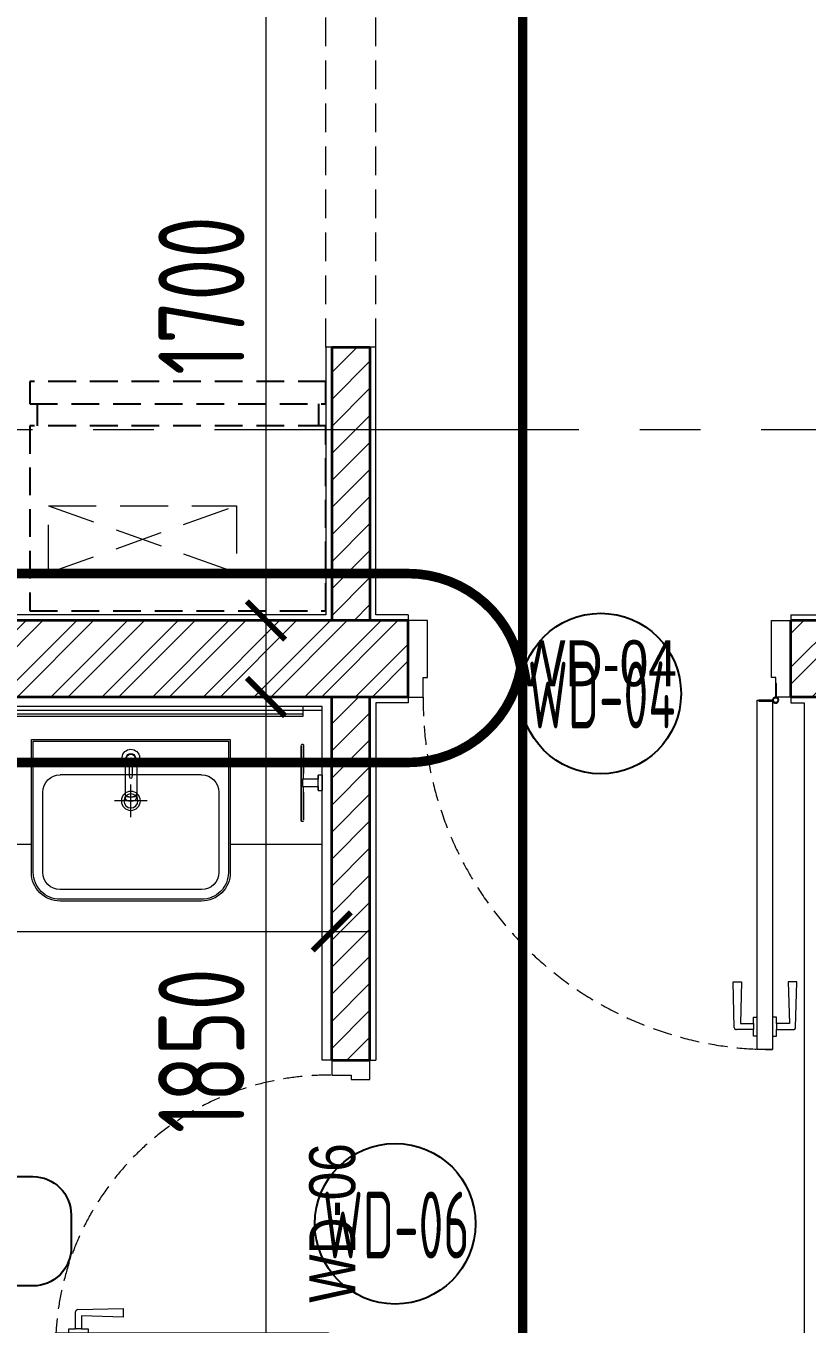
# Model space of a CAD drawing. Header units: millimetres. Extents: x -8913 to 62688, y -13000 to 43000.
# Drawn here: x 40988 to 43030, y 13560 to 16955 of the extents above; entities that cross this region are included whole.
import ezdxf
from ezdxf.enums import TextEntityAlignment as Align

# ---------------------------------------------------------------- set-up
doc = ezdxf.new("R2010")
doc.units = ezdxf.units.MM
doc.header["$MEASUREMENT"] = 0
doc.header["$PDMODE"] = 1
for name, pattern in [('1735 X DT-5BR-FFP$0$DASHED', [0.75, 0.5, -0.25]), ('1735 X DT-5BR-FFP$0$HIDDEN', [0.375, 0.25, -0.125]), ('1735 X DT-5BR-FFP$0$HIDDEN2', [0.1875, 0.125, -0.0625]), ('1735 X DT-5BR-Grids$0$CENTER2', [28.575, 19.05, -3.175, 3.175, -3.175]), ('HIDDEN2', [4.7625, 3.175, -1.5875])]:
    doc.linetypes.add(name, pattern=pattern)
for name, color, linetype, lineweight in [('07--DIM-2', 2, 'Continuous', 25), ('08--DETREF', 7, 'Continuous', 25), ('08--DOORREF', 7, 'Continuous', 25), ('08--SECTREF-1', 2, 'Continuous', 25), ('08--SECTREF-2', 4, 'Continuous', 35), ('08--SPACENUMBER', 2, 'Continuous', 25), ('08--SPACEREF', 3, 'Continuous', 25), ('1735 X DT-5BR-FFP$0$F--BLOCKWALL-3', 3, 'Continuous', 35), ('1735 X DT-5BR-FFP$0$F--BLOCKWALL-3--HOLLOW', 3, 'Continuous', 35), ('1735 X DT-5BR-FFP$0$F--BLOCKWALL-3--SOLID', 3, 'Continuous', 35), ('1735 X DT-5BR-FFP$0$F--BLOCKWALL-HATCH--HOLLOW', 251, 'Continuous', 13), ('1735 X DT-5BR-FFP$0$F--BLOCKWALL-HATCH--SOLID', 251, 'Continuous', 13), ('1735 X DT-5BR-FFP$0$F--BLOCKWALL-HID', 9, '1735 X DT-5BR-FFP$0$HIDDEN', 18), ('1735 X DT-5BR-FFP$0$L--DOORS-1', 9, 'Continuous', 18), ('1735 X DT-5BR-FFP$0$M--PLASTER-0', 8, 'Continuous', 9), ('1735 X DT-5BR-FFP$0$N--SANITARY-1', 9, 'Continuous', 18), ('1735 X DT-5BR-FFP$0$X--OPENING ABOVE', 1, '1735 X DT-5BR-FFP$0$HIDDEN2', 15), ('1735 X DT-5BR-Grids$0$03--GRID', 252, '1735 X DT-5BR-Grids$0$CENTER2', 5), ('Z--X-REF', 7, 'Continuous', 0)]:
    doc.layers.add(name, color=color, linetype=linetype, lineweight=lineweight)
for name, color, linetype in [('08--DOORREF-1', 8, 'Continuous'), ('08--SPACENUMBER-1', 8, 'Continuous'), ('1735 X DT-5BR-FFP$0$FIX', 8, 'Continuous')]:
    doc.layers.add(name, color=color, linetype=linetype)
doc.layers.add('1735 X DT-5BR-FFP$0$00--Door No', color=6, linetype='Continuous', lineweight=0, plot=False)
doc.styles.add('1735 X DT-5BR-FFP$0$style1', font='arial.ttf', dxfattribs={"width": 0.8, "height": 250})
doc.styles.add('ISO', font='isocp2.shx', dxfattribs={"width": 0.8})
doc.dimstyles.new('1-100_AR', dxfattribs={"dimtxt": 225, "dimasz": 100, "dimexe": 100, "dimexo": 100, "dimgap": 0, "dimtad": 0, "dimdec": 0, "dimzin": 12, "dimdsep": 46, "dimtxsty": 'ISO', "dimblk": 'ARCHTICK', "dimcen": 100, "dimdle": 100, "dimclrd": 8, "dimclre": 9, "dimclrt": 2, "dimadec": 0, "dimazin": 0, "dimtfac": 1, "dimtdec": 0, "dimtmove": 0, "dimatfit": 2, "dimldrblk": 'ARCHTICK', "dimfxl": 1, "dimtvp": 0.75, "dimtolj": 1, "dimtzin": 12, "dimlwd": 9, "dimlwe": 9, "dimarcsym": 0})

# ---------------------------------------------------------------- blocks, each defined once
blk = doc.blocks.new('*U483')
h = blk.add_hatch(color=252)
h.paths.add_polyline_path([(-0.0025, 0.0153, 0.724863), (-0.0025, 0), (-0.0025, -0.036), (-0.0005, -0.036), (-0.0005, -0.0004, 1.209796)])
h.paths.add_polyline_path([(-0.006, 0.0076, -1), (0.006, 0.0076, -1)], flags=16)
blk.add_hatch(color=252).paths.add_polyline_path([(0.0076, 0.0101, -0.06361), (0.008, 0.0081), (0.0436, 0.0081), (0.0436, 0.0101)])
blk.add_lwpolyline([(-0.0025, 0.0153, 0.723917), (-0.0025, 0), (-0.0025, -0.036), (-0.0005, -0.036), (-0.0005, -0.0004, 1.209796), (-0.0025, 0.0153)], format="xyb")
blk.add_lwpolyline([(0.008, 0.0081), (0.0436, 0.0081), (0.0436, 0.0101), (0.0076, 0.0101)])
blk.add_circle((0, 0.0076), 0.00604)
blk = doc.blocks.new('*U617')
at = {"lineweight": 5}
for p, q in [((37.5, 687), (37.5, 670)), ((47.5, 687), (37.5, 687)), ((87.5, 687), (97.5, 687)), ((97.5, 687), (97.5, 670)), ((-12.6, 664.1), (-15.5, 545)), ((37.5, 670), (-6.6, 670)), ((3.5, 654), (37.5, 654)), ((6.5, 545), (3.5, 654)), ((37.5, 654), (37.5, 670)), ((37.5, 654), (37.5, 637)), ((97.5, 670), (141.7, 670)), ((97.5, 654), (97.5, 670)), ((131.5, 654), (97.5, 654)), ((97.5, 654), (97.5, 637)), ((128.5, 545), (131.5, 654)), ((147.7, 664.1), (150.5, 545)), ((37.5, 637), (47.5, 637)), ((97.5, 637), (87.5, 637)), ((-15.5, 545), (6.5, 545)), ((150.5, 545), (128.5, 545))]:
    blk.add_line(p, q, dxfattribs=at)
blk.add_lwpolyline([(47.5, 8.5), (47.5, 722), (87.5, 722), (87.5, 8.5)], close=True, dxfattribs=at)
for points in [[(50, -51), (50, -100), (0, -100), (0, 0), (39, 0), (39, -51), (50, -51)], [(750, -51), (750, -100), (800, -100), (800, 0), (761, 0), (761, -51), (750, -51)]]:
    blk.add_lwpolyline(points, dxfattribs=at)
at = {"linetype": '1735 X DT-5BR-FFP$0$DASHED', "ltscale": 100}
blk.add_arc((47.5, 8.5), 713.5, 359.4693, 89.9985, dxfattribs=at)
at = {"lineweight": 5}
for centre, start, end in [((-6.6, 664), 90, 178.6251), ((141.7, 664), 1.3749, 90)]:
    blk.add_arc(centre, 6, start, end, dxfattribs=at)
at = {"lineweight": 5, "xscale": 1000, "yscale": 1000, "zscale": 1000}
blk.add_blockref('*U483', (39.5, 0.4), dxfattribs=at)
blk = doc.blocks.new('*U618')
at = {"lineweight": 5}
for p, q in [((37.5, 887), (37.5, 870)), ((47.5, 887), (37.5, 887)), ((87.5, 887), (97.5, 887)), ((97.5, 887), (97.5, 870)), ((-12.6, 864.1), (-15.5, 745)), ((37.5, 870), (-6.6, 870)), ((3.5, 854), (37.5, 854)), ((6.5, 745), (3.5, 854)), ((37.5, 854), (37.5, 870)), ((37.5, 854), (37.5, 837)), ((97.5, 870), (141.7, 870)), ((97.5, 854), (97.5, 870)), ((131.5, 854), (97.5, 854)), ((97.5, 854), (97.5, 837)), ((128.5, 745), (131.5, 854)), ((147.7, 864.1), (150.5, 745)), ((37.5, 837), (47.5, 837)), ((97.5, 837), (87.5, 837)), ((-15.5, 745), (6.5, 745)), ((150.5, 745), (128.5, 745))]:
    blk.add_line(p, q, dxfattribs=at)
blk.add_lwpolyline([(47.5, 8.5), (47.5, 922), (87.5, 922), (87.5, 8.5)], close=True, dxfattribs=at)
for points in [[(50, -51), (50, -200), (0, -200), (0, 0), (39, 0), (39, -51), (50, -51)], [(950, -51), (950, -200), (1000, -200), (1000, 0), (961, 0), (961, -51), (950, -51)]]:
    blk.add_lwpolyline(points, dxfattribs=at)
at = {"linetype": '1735 X DT-5BR-FFP$0$DASHED', "ltscale": 100}
blk.add_arc((47.5, 8.5), 913.5, 359.4693, 89.9985, dxfattribs=at)
at = {"lineweight": 5}
for centre, start, end in [((-6.6, 864), 90, 178.6251), ((141.7, 864), 1.3749, 90)]:
    blk.add_arc(centre, 6, start, end, dxfattribs=at)
at = {"lineweight": 5, "xscale": 1000, "yscale": 1000, "zscale": 1000}
blk.add_blockref('*U483', (39.5, 0.4), dxfattribs=at)
blk = doc.blocks.new('1735 X DT-5BR-FFP$0$FR-1')
at = {"layer": '1735 X DT-5BR-FFP$0$FIX', "linetype": '1735 X DT-5BR-FFP$0$HIDDEN', "ltscale": 300}
for p, q in [((-400, 0), (400, 0)), ((-400, -500), (-400, 0)), ((400, 0), (400, -500)), ((400, -500), (-400, -500)), ((-380, -559.6), (-380, -500)), ((380, -559.6), (380, -500)), ((-400, -559.6), (400, -559.6)), ((-400, -619.9), (-400, -559.6)), ((400, -559.6), (400, -619.9)), ((400, -619.9), (-400, -619.9))]:
    blk.add_line(p, q, dxfattribs=at)
blk = doc.blocks.new('1735 X DT-5BR-FFP$0$TOWEL RAIL')
at = {"layer": '1735 X DT-5BR-FFP$0$N--SANITARY-1', "color": 252}
for p, q in [((24233.9, 15819.3), (24234.7, 15821)), ((24234.7, 15821), (24238.1, 15821)), ((24238.1, 15821), (24239.8, 15818.5)), ((24233, 15816.8), (24233, 15817.6)), ((24233, 15817.6), (24233, 15815.9)), ((24233, 15812.6), (24233, 15816.8)), ((24233, 15815.9), (24233, 15810)), ((24233, 15804.1), (24233, 15812.6)), ((24233, 15810), (24233, 15800.7)), ((24233, 15793.1), (24233, 15804.1)), ((24233, 15800.7), (24233, 15788)), ((24233, 15777.8), (24233, 15793.1)), ((24233, 15788), (24233, 15771.9)), ((24239.8, 15818.5), (24239.8, 15817.6)), ((24239.8, 15817.6), (24239.8, 15815.9)), ((24239.8, 15814.3), (24239.8, 15817.6)), ((24239.8, 15817.6), (24239.8, 15817.6)), ((24239.8, 15815.9), (24239.8, 15810)), ((24239.8, 15807.5), (24239.8, 15814.3)), ((24239.8, 15810), (24239.8, 15800.7)), ((24239.8, 15796.5), (24239.8, 15807.5)), ((24239.8, 15800.7), (24239.8, 15788)), ((24239.8, 15782.9), (24239.8, 15796.5)), ((24239.8, 15788), (24239.8, 15771.9)), ((24233, 15760.9), (24233, 15777.8)), ((24233, 15771.9), (24233, 15754.9)), ((24233, 15743.1), (24233, 15760.9)), ((24233, 15754.9), (24233, 15735.4)), ((24239.8, 15766.8), (24239.8, 15782.9)), ((24239.8, 15771.9), (24239.8, 15754.9)), ((24239.8, 15749), (24239.8, 15766.8)), ((24239.8, 15754.9), (24239.8, 15743.9)), ((24233, 15723.6), (24233, 15743.1)), ((24233, 15735.4), (24233, 15715.9)), ((24233, 15703.2), (24233, 15723.6)), ((24236.4, 15727.8), (24236.4, 15729.5)), ((24236.4, 15729.5), (24236.4, 15719.3)), ((24237.3, 15729.5), (24236.4, 15729.5)), ((24236.4, 15726.1), (24236.4, 15727.8)), ((24236.4, 15724.4), (24236.4, 15726.1)), ((24236.4, 15721.9), (24236.4, 15724.4)), ((24236.4, 15719.3), (24236.4, 15721.9)), ((24236.4, 15716.8), (24236.4, 15719.3)), ((24236.4, 15719.3), (24236.4, 15710)), ((24238.1, 15729.5), (24237.3, 15729.5)), ((24239, 15729.5), (24238.1, 15729.5)), ((24239.8, 15729.5), (24239, 15729.5)), ((24239, 15729.5), (24239, 15729.5)), ((24239.8, 15729.5), (24239.8, 15749)), ((24278, 15729.5), (24239.8, 15729.5)), ((24239.8, 15729.5), (24239.8, 15729.5)), ((24288.1, 15739.7), (24278, 15739.7)), ((24278, 15739.7), (24278, 15738.8)), ((24278, 15738.8), (24278, 15739.7)), ((24278, 15738.8), (24278, 15737.1)), ((24278, 15737.1), (24278, 15738.8)), ((24278, 15737.1), (24278, 15733.7)), ((24278, 15733.7), (24278, 15737.1)), ((24278, 15733.7), (24278, 15729.5)), ((24278, 15729.5), (24278, 15733.7)), ((24278, 15724.4), (24278, 15729.5)), ((24278, 15719.3), (24278, 15724.4)), ((24278, 15714.3), (24278, 15719.3)), ((24288.1, 15739.7), (24288.1, 15738.8)), ((24288.1, 15738.8), (24288.1, 15737.1)), ((24288.1, 15737.1), (24288.1, 15733.7)), ((24288.1, 15733.7), (24288.1, 15729.5)), ((24288.1, 15729.5), (24288.1, 15724.4)), ((24288.1, 15724.4), (24288.1, 15719.3)), ((24288.1, 15719.3), (24288.1, 15714.3)), ((24233, 15715.9), (24233, 15696.5)), ((24233, 15684.6), (24233, 15703.2)), ((24233, 15696.5), (24233, 15677.8)), ((24236.4, 15715.1), (24236.4, 15716.8)), ((24236.4, 15712.6), (24236.4, 15715.1)), ((24236.4, 15710.9), (24236.4, 15712.6)), ((24236.4, 15710), (24236.4, 15710.9)), ((24236.4, 15710), (24237.3, 15710)), ((24237.3, 15710), (24238.1, 15710)), ((24238.1, 15710), (24239, 15710)), ((24239, 15710), (24239, 15710)), ((24239, 15710), (24239.8, 15710)), ((24239.8, 15710), (24278, 15710)), ((24239.8, 15703.2), (24239.8, 15710)), ((24239.8, 15710), (24239.8, 15710)), ((24239.8, 15684.6), (24239.8, 15703.2)), ((24239.8, 15695.6), (24239.8, 15677.8)), ((24278, 15710), (24278, 15714.3)), ((24278, 15710), (24278, 15705.8)), ((24278, 15705.8), (24278, 15710)), ((24278, 15705.8), (24278, 15702.4)), ((24278, 15702.4), (24278, 15705.8)), ((24278, 15702.4), (24278, 15699.8)), ((24278, 15699.8), (24278, 15702.4)), ((24278, 15699.8), (24288.1, 15699.8)), ((24278, 15699.8), (24278, 15699.8)), ((24278, 15699.8), (24278, 15699.8)), ((24288.1, 15714.3), (24288.1, 15710)), ((24288.1, 15710), (24288.1, 15705.8)), ((24288.1, 15705.8), (24288.1, 15702.4)), ((24288.1, 15702.4), (24288.1, 15699.8)), ((24288.1, 15699.8), (24288.1, 15699.8)), ((24233, 15666.8), (24233, 15684.6)), ((24233, 15677.8), (24233, 15660.9)), ((24233, 15651.5), (24233, 15666.8)), ((24233, 15660.9), (24233, 15646.5)), ((24233, 15638.8), (24233, 15651.5)), ((24239.8, 15666.8), (24239.8, 15684.6)), ((24239.8, 15677.8), (24239.8, 15660.9)), ((24239.8, 15651.5), (24239.8, 15666.8)), ((24239.8, 15660.9), (24239.8, 15646.5)), ((24239.8, 15638.8), (24239.8, 15651.5)), ((24233, 15646.5), (24233, 15634.6)), ((24233, 15629.5), (24233, 15638.8)), ((24233, 15634.6), (24233, 15627)), ((24233, 15623.6), (24233, 15629.5)), ((24233, 15627), (24233, 15621.9)), ((24233, 15621.9), (24233, 15622.7)), ((24233, 15621), (24233, 15621.9)), ((24233, 15621.9), (24233, 15621.9)), ((24234.7, 15618.5), (24233, 15621)), ((24238.1, 15618.5), (24234.7, 15618.5)), ((24239, 15619.3), (24238.1, 15618.5)), ((24239.8, 15646.5), (24239.8, 15634.6)), ((24239.8, 15629.5), (24239.8, 15638.8)), ((24239.8, 15634.6), (24239.8, 15627)), ((24239.8, 15623.6), (24239.8, 15629.5)), ((24239.8, 15627), (24239.8, 15621.9)), ((24239.8, 15621.9), (24239.8, 15623.6)), ((24239.8, 15621.9), (24239.8, 15621.9))]:
    blk.add_line(p, q, dxfattribs=at)
blk = doc.blocks.new('1735 X DT-5BR-FFP$0$rak top semi recessed top')
at = {"layer": '1735 X DT-5BR-FFP$0$N--SANITARY-1'}
for p, q in [((-18203.7, 4821.2), (-18723.7, 4821.2)), ((-18479, 4755.1), (-18479, 4667.1)), ((-18448.4, 4755.1), (-18448.4, 4667.1)), ((-18648.7, 4728.2), (-18278.7, 4728.2)), ((-18693.7, 4683.2), (-18693.7, 4473.2)), ((-18233.7, 4473.2), (-18233.7, 4683.2)), ((-18648.7, 4428.2), (-18278.7, 4428.2))]:
    blk.add_line(p, q, dxfattribs=at)
for points in [[(-18203.7, 4821.2), (-18723.7, 4821.2), (-18723.7, 4473.2, 0.414214), (-18648.7, 4398.2), (-18278.7, 4398.2, 0.414214), (-18203.7, 4473.2)], [(-18208.7, 4816.2), (-18718.7, 4816.2), (-18718.7, 4473.2, 0.414214), (-18648.7, 4403.2), (-18278.7, 4403.2, 0.414214), (-18208.7, 4473.2)]]:
    blk.add_lwpolyline(points, format="xyb", close=True, dxfattribs=at)
for points in [[(-18463.7, 4617.6), (-18463.7, 4703.2)], [(-18506.5, 4660.4), (-18420.9, 4660.4)]]:
    blk.add_lwpolyline(points, dxfattribs=at)
for radius in [24.9, 18.5]:
    blk.add_circle((-18463.7, 4660.4), radius, dxfattribs=at)
for centre, radius, start, end in [((-18463.7, 4772.2), 23, 279.4878, 260.5115), ((-18463.7, 4772.2), 12.3, 286.4132, 253.5861), ((-18463.7, 4772.2), 10.7, 288.3948, 251.6045), ((-18157.4, 4745.8), 310.1, 175.5078, 184.4915), ((-18463.7, 4770), 2.86, 359.9996, 179.9996), ((-18770, 4745.8), 310.1, 355.5078, 4.4915), ((-18648.7, 4683.2), 45, 90, 180), ((-18463.7, 4721.5), 2.86, 179.9996, 359.9996), ((-18278.7, 4683.2), 45, 0, 90), ((-18648.7, 4473.2), 45, 180, 270), ((-18278.7, 4473.2), 45, 270, 0)]:
    blk.add_arc(centre, radius, start, end, dxfattribs=at)
at = {"layer": '1735 X DT-5BR-FFP$0$N--SANITARY-1', "extrusion": (0, 0, -1)}
for centre in [(-18463.7, 4678.2), (-18463.7, 4676.9), (-18463.7, 4667.1)]:
    blk.add_ellipse(centre, major_axis=(-15.3, 0), ratio=0.448066, start_param=3.141593, end_param=6.283185, dxfattribs=at)
blk = doc.blocks.new('1735 X DT-5BR-FFP$0$semi-recessed wash basin plan')
for p, q in [((25503, 15303.6), (25503, 15328.6)), ((26403, 15303.6), (26403, 15328.6))]:
    blk.add_line(p, q)
at = {"layer": '1735 X DT-5BR-FFP$0$M--PLASTER-0'}
blk.add_line((25453, 15303.6), (25453, 15328.6), dxfattribs=at)
blk.add_lwpolyline([(26403, 15303.6), (25503, 15303.6)], dxfattribs=at)
at = {"layer": '1735 X DT-5BR-FFP$0$N--SANITARY-1'}
for p, q in [((26453, 14968.6), (26453, 15328.6)), ((25503, 15308.6), (26403, 15308.6)), ((25693, 14968.6), (25453, 14968.6)), ((26453, 14968.6), (26213, 14968.6))]:
    blk.add_line(p, q, dxfattribs=at)
blk.add_lwpolyline([(25453, 14968.6), (25453, 15328.6), (26453, 15328.6)], dxfattribs=at)
at = {"layer": '1735 X DT-5BR-FFP$0$N--SANITARY-1', "color": 136}
blk.add_lwpolyline([(25453, 15318.6), (26403, 15318.6)], dxfattribs=at)
at = {"layer": '1735 X DT-5BR-FFP$0$N--SANITARY-1'}
blk.add_blockref('1735 X DT-5BR-FFP$0$rak top semi recessed top', (44416.7, 10421.6), dxfattribs=at)
blk = doc.blocks.new('1735 X DT-5BR-FFP')
at = {"layer": '1735 X DT-5BR-FFP$0$F--BLOCKWALL-HATCH--HOLLOW'}
h = blk.add_hatch(dxfattribs=at)
h.set_pattern_fill('ANSI32', color=256, scale=250)
h.paths.add_polyline_path([(3250, 15400), (3250, 15200), (6200, 15200), (6200, 15400)])
h = blk.add_hatch(dxfattribs=at)
h.set_pattern_fill('ANSI32', color=256, scale=250)
h.paths.add_polyline_path([(8250, 15400), (7200, 15400), (7200, 15200), (8250, 15200)])
at = {"layer": '1735 X DT-5BR-FFP$0$F--BLOCKWALL-HATCH--SOLID'}
h = blk.add_hatch(dxfattribs=at)
h.set_pattern_fill('ANSI31', color=256, scale=400, style=0)
h.paths.add_polyline_path([(6100, 16115), (6000, 16115), (6000, 15400), (6100, 15400)])
h = blk.add_hatch(dxfattribs=at)
h.set_pattern_fill('ANSI31', color=256, scale=400, style=0)
h.paths.add_polyline_path([(6100, 15200), (6000, 15200), (6000, 14250), (6100, 14250)])
at = {"layer": '1735 X DT-5BR-FFP$0$F--BLOCKWALL-3--HOLLOW'}
for p, q in [((6200, 15400), (3250, 15400)), ((6200, 15200), (6200, 15400)), ((7200, 15200), (7200, 15400)), ((8250, 15400), (7200, 15400)), ((6200, 15200), (3250, 15200)), ((8250, 15200), (7200, 15200))]:
    blk.add_line(p, q, dxfattribs=at)
at = {"layer": '1735 X DT-5BR-FFP$0$F--BLOCKWALL-3--SOLID'}
for p, q in [((6000, 16115), (6000, 15400)), ((6000, 16115), (6100, 16115)), ((6100, 16115), (6100, 15400)), ((6000, 14250), (6000, 15200)), ((6100, 14250), (6100, 15200)), ((6000, 14250), (6100, 14250))]:
    blk.add_line(p, q, dxfattribs=at)
at = {"layer": '1735 X DT-5BR-FFP$0$F--BLOCKWALL-HID', "ltscale": 300}
for p, q in [((5985, 16115), (5985, 17015)), ((6115, 16115), (6115, 17015))]:
    blk.add_line(p, q, dxfattribs=at)
at = {"layer": '1735 X DT-5BR-FFP$0$M--PLASTER-0'}
for p, q in [((6200, 15415), (6200, 15400)), ((7200, 15415), (8250, 15415)), ((7200, 15415), (7200, 15400)), ((6200, 15200), (6200, 15185)), ((7200, 15200), (7200, 15185)), ((6000, 14250), (5975, 14250)), ((6000, 14250), (5975, 14250)), ((6100, 14250), (6115, 14250))]:
    blk.add_line(p, q, dxfattribs=at)
for points in [[(6200, 15415), (6115, 15415), (6115, 16115), (5985, 16115), (5985, 15415), (3990, 15415), (3990, 15915), (3265, 15915), (3265, 16250)], [(6200, 15185), (6115, 15185), (6115, 14250)], [(7200, 15185), (7235, 15185), (7235, 8265), (6750, 8265)], [(5975, 14250), (5975, 15175), (3275, 15175), (3275, 14050)]]:
    blk.add_lwpolyline(points, dxfattribs=at)
at = {"layer": '1735 X DT-5BR-FFP$0$X--OPENING ABOVE', "ltscale": 1000}
for p, q in [((5259.6, 15700), (5751, 15525)), ((5259.6, 15525), (5751, 15700))]:
    blk.add_line(p, q, dxfattribs=at)
blk.add_lwpolyline([(5751, 15525), (5259.6, 15525), (5259.6, 15700), (5751, 15700)], close=True, dxfattribs=at)
at = {"layer": '1735 X DT-5BR-FFP$0$F--BLOCKWALL-3', "lineweight": 30}
blk.add_blockref('1735 X DT-5BR-FFP$0$TOWEL RAIL', (-18313.1, -744.3), dxfattribs=at)
at = {"layer": '1735 X DT-5BR-FFP$0$FIX', "xscale": -0.9679430908996539, "yscale": 0.9679430908996539, "zscale": 0.9679430908996539, "rotation": 180}
blk.add_blockref('1735 X DT-5BR-FFP$0$FR-1', (5597.8, 15425), dxfattribs=at)
at = {"layer": '1735 X DT-5BR-FFP$0$L--DOORS-1'}
for name, p, rotation in [('*U618', (7200, 15200), 180), ('*U617', (6000, 13450), 90)]:
    blk.add_blockref(name, p, dxfattribs=dict(at, rotation=rotation))
at = {"layer": '1735 X DT-5BR-FFP$0$N--SANITARY-1', "xscale": -1}
blk.add_blockref('1735 X DT-5BR-FFP$0$semi-recessed wash basin plan', (31428, -153.6), dxfattribs=at)
at = {"layer": '1735 X DT-5BR-FFP$0$00--Door No', "insert": (6693.4, 15287.4), "char_height": 120, "width": 687.788, "attachment_point": 5, "style": '1735 X DT-5BR-FFP$0$style1'}
blk.add_mtext('{\\fSWIS721 BT|b0|i0|c0|p50;WD-04}', dxfattribs=at)
at = {"layer": '1735 X DT-5BR-FFP$0$00--Door No', "insert": (6002.2, 13824.4), "char_height": 120, "width": 687.788, "attachment_point": 5, "rotation": 90, "style": '1735 X DT-5BR-FFP$0$style1'}
blk.add_mtext('{\\fSWIS721 BT|b0|i0|c0|p50;WD-06}', dxfattribs=at)
blk = doc.blocks.new('_ArchTick')
at = {"color": 0, "const_width": 0.15}
blk.add_lwpolyline([(-0.5, -0.5), (0.5, 0.5)], dxfattribs=at)
blk = doc.blocks.new('*D21')
at = {"layer": '07--DIM-2', "color": 8, "lineweight": 9, "transparency": 16777216}
blk.add_line((41615.7, 17200), (41615.7, 15300), dxfattribs=at)
at = {"layer": '07--DIM-2', "color": 9, "lineweight": 9, "transparency": 16777216}
for p, q in [((41631.5, 17100), (41515.7, 17100)), ((41631.5, 15400), (41515.7, 15400))]:
    blk.add_line(p, q, dxfattribs=at)
at = {"layer": 'Defpoints', "color": 0, "transparency": 16777216}
for p in [(41731.5, 17100), (41615.7, 15400), (41731.5, 15400)]:
    blk.add_point(p, dxfattribs=at)
at = {"layer": '07--DIM-2', "color": 8, "lineweight": 9, "transparency": 16777216, "xscale": 100, "yscale": 100, "zscale": 100}
for p, rotation in [((41615.7, 17100), 90), ((41615.7, 15400), 270)]:
    blk.add_blockref('_ArchTick', p, dxfattribs=dict(at, rotation=rotation))
at = {"layer": '07--DIM-2', "color": 2, "transparency": 16777216, "insert": (41447, 16250), "char_height": 225, "attachment_point": 5, "rotation": 90, "style": 'ISO'}
blk.add_mtext('\\A1;1700', dxfattribs=at)
blk = doc.blocks.new('*D22')
at = {"layer": '07--DIM-2', "color": 8, "lineweight": 9, "transparency": 16777216}
blk.add_line((41615.7, 15300), (41615.7, 13250), dxfattribs=at)
at = {"layer": '07--DIM-2', "color": 9, "lineweight": 9, "transparency": 16777216}
for p, q in [((41631.5, 15200), (41515.7, 15200)), ((41631.5, 13350), (41515.7, 13350))]:
    blk.add_line(p, q, dxfattribs=at)
at = {"layer": 'Defpoints', "color": 0, "transparency": 16777216}
for p in [(41731.5, 15200), (41615.7, 13350), (41731.5, 13350)]:
    blk.add_point(p, dxfattribs=at)
at = {"layer": '07--DIM-2', "color": 8, "lineweight": 9, "transparency": 16777216, "xscale": 100, "yscale": 100, "zscale": 100}
for p, rotation in [((41615.7, 15200), 90), ((41615.7, 13350), 270)]:
    blk.add_blockref('_ArchTick', p, dxfattribs=dict(at, rotation=rotation))
at = {"layer": '07--DIM-2', "color": 2, "transparency": 16777216, "insert": (41447, 14275), "char_height": 225, "attachment_point": 5, "rotation": 90, "style": 'ISO'}
blk.add_mtext('\\A1;1850', dxfattribs=at)
blk = doc.blocks.new('FGRTGR')
at = {"layer": '08--SPACENUMBER-1'}
blk.add_lwpolyline([(-400, 340.8), (400, 340.8, -0.414214), (500, 240.8), (500.2, 154.9, -0.414214), (400.2, 54.9), (-400, 54.9, -0.414214), (-500, 154.9), (-500, 240.8, -0.414214)], format="xyb", close=True, dxfattribs=at)
at = {"layer": '08--SPACENUMBER', "style": 'ISO', "width": 0.7, "flags": 4}
blk.add_attdef('01', text='', height=175, dxfattribs=at).set_placement((0.5, 212.4), align=Align.MIDDLE)
at = {"layer": '08--SPACEREF', "style": 'ISO', "width": 0.7, "flags": 4}
for p in [(1.4, 839.9), (1.4, 475)]:
    blk.add_attdef('S', text='', height=200, dxfattribs=at).set_placement(p, align=Align.CENTER)
blk = doc.blocks.new('OPEN-NO')
at = {"layer": '08--DOORREF-1'}
blk.add_circle((0, 0), 300, dxfattribs=at)
at = {"layer": '08--DOORREF', "style": 'ISO', "width": 0.6}
blk.add_attdef('OPEINGNO', text='', height=250, dxfattribs=at).set_placement((3.2, -4.8), align=Align.MIDDLE)
blk = doc.blocks.new('*D151')
at = {"layer": '07--DIM-2', "color": 9, "lineweight": 9, "transparency": 16777216}
for p, q in [((39037.5, 15100), (39037.5, 14487)), ((41787.5, 15100), (41787.5, 14487))]:
    blk.add_line(p, q, dxfattribs=at)
at = {"layer": '07--DIM-2', "color": 8, "lineweight": 9, "transparency": 16777216}
blk.add_line((38937.5, 14587), (41887.5, 14587), dxfattribs=at)
at = {"layer": 'Defpoints', "color": 0, "transparency": 16777216}
for p in [(39037.5, 15200), (41787.5, 15200), (41787.5, 14587)]:
    blk.add_point(p, dxfattribs=at)
at = {"layer": '07--DIM-2', "color": 8, "lineweight": 9, "transparency": 16777216, "xscale": 100, "yscale": 100, "zscale": 100, "rotation": 180}
blk.add_blockref('_ArchTick', (39037.5, 14587), dxfattribs=at)
at = {"layer": '07--DIM-2', "color": 8, "lineweight": 9, "transparency": 16777216, "xscale": 100, "yscale": 100, "zscale": 100}
blk.add_blockref('_ArchTick', (41787.5, 14587), dxfattribs=at)
at = {"layer": '07--DIM-2', "color": 2, "transparency": 16777216, "insert": (40412.5, 14755.8), "char_height": 225, "attachment_point": 5, "style": 'ISO'}
blk.add_mtext('\\A1;2750', dxfattribs=at)
blk = doc.blocks.new('*U216')
at = {"layer": '08--DETREF', "color": 251, "linetype": 'HIDDEN2', "ltscale": 100, "const_width": 35}
blk.add_lwpolyline([(-177889.7, 56743.8, -0.414214), (-178309.7, 56323.8), (-182667.5, 56323.8, -0.414214), (-183087.5, 56743.8), (-183087.5, 59302.9, -0.414214), (-182667.5, 59722.9), (-178309.7, 59722.9, -0.414214), (-177889.7, 59302.9)], format="xyb", close=True, dxfattribs=at)
at = {"layer": '08--SECTREF-1', "style": 'ISO', "width": 0.8, "flags": 4}
blk.add_attdef('DRG-NO', text='', height=250, dxfattribs=at).set_placement((-184474.3, 59953.7), align=Align.MIDDLE_CENTER)
at = {"layer": '08--SECTREF-2', "style": 'ISO', "width": 0.8, "flags": 4}
blk.add_attdef('SECTION', text='', height=350, dxfattribs=at).set_placement((-184474.3, 60374.4), align=Align.MIDDLE_CENTER)
blk = doc.blocks.new('1735 X DT-5BR-Grids')
at = {"layer": '1735 X DT-5BR-Grids$0$03--GRID', "ltscale": 50}
blk.add_line((-2878.651, 15899.999), (20742.863, 15899.999), dxfattribs=at)

msp = doc.modelspace()

# ---------------------------------------------------------------- block references
at = {"layer": 'Z--X-REF'}
msp.add_blockref('1735 X DT-5BR-FFP', (35787.5, 0), dxfattribs=at)

# ---------------------------------------------------------------- next in the draw order: block references
msp.add_blockref('1735 X DT-5BR-Grids', (35787.5, 0))
at = {"layer": '08--DETREF', "xscale": 0.7142857142857143, "yscale": 0.7142857142857143, "zscale": 0.7142857142857143}
for p in [(169350.8, -25202.5), (169350.8, -27136.3)]:
    msp.add_blockref('*U216', p, dxfattribs=at)
at = {"layer": '08--SPACENUMBER-1', "xscale": 0.7, "yscale": 0.7, "zscale": 0.7}
for p, values in [((42490.6, 15209), {'OPEINGNO': 'WD-04'}), ((41953.5, 13822.5), {'OPEINGNO': 'WD-06'})]:
    msp.add_blockref('OPEN-NO', p, dxfattribs=at).add_auto_attribs(values)
at = {"layer": '08--SPACEREF'}
ref = msp.add_blockref('FGRTGR', (40606.4, 13604.9), dxfattribs=dict(at, rotation=5.172664063984507e-06))
ref.add_attrib('S', 'Bath-1', dxfattribs={"height": 200, "rotation": 0, "style": 'ISO', "width": 0.7}).set_placement((40607.8, 14079.9), align=Align.CENTER)
ref.add_attrib('01', 'FF-07', dxfattribs={"layer": '08--SPACENUMBER', "height": 175, "rotation": 0, "style": 'ISO', "width": 0.7}).set_placement((40606.9, 13817.3), align=Align.MIDDLE)

# ---------------------------------------------------------------- next in the draw order: dimensions: what is measured, and where the dimension line sits
at = {"layer": '07--DIM-2'}
for base, p1, p2, picture, middle in [((41615.7, 15400), (41731.5, 17100), (41731.5, 15400), '*D21', (41447, 16250)), ((41615.7, 13350), (41731.5, 15200), (41731.5, 13350), '*D22', (41447, 14275))]:
    dim = msp.add_linear_dim(base=base, p1=p1, p2=p2, angle=90, dimstyle='1-100_AR', override={"dimtmove": 1}, dxfattribs=at)
    dim.commit()
    dim.dimension.update_dxf_attribs({"geometry": picture, "text_midpoint": middle})
dim = msp.add_linear_dim(base=(41787.5, 14587), p1=(39037.5, 15200), p2=(41787.5, 15200), dimstyle='1-100_AR', dxfattribs=at)
dim.commit()
dim.dimension.update_dxf_attribs({"geometry": '*D151', "text_midpoint": (40412.5, 14755.8)})

doc.saveas('drawing.dxf')
